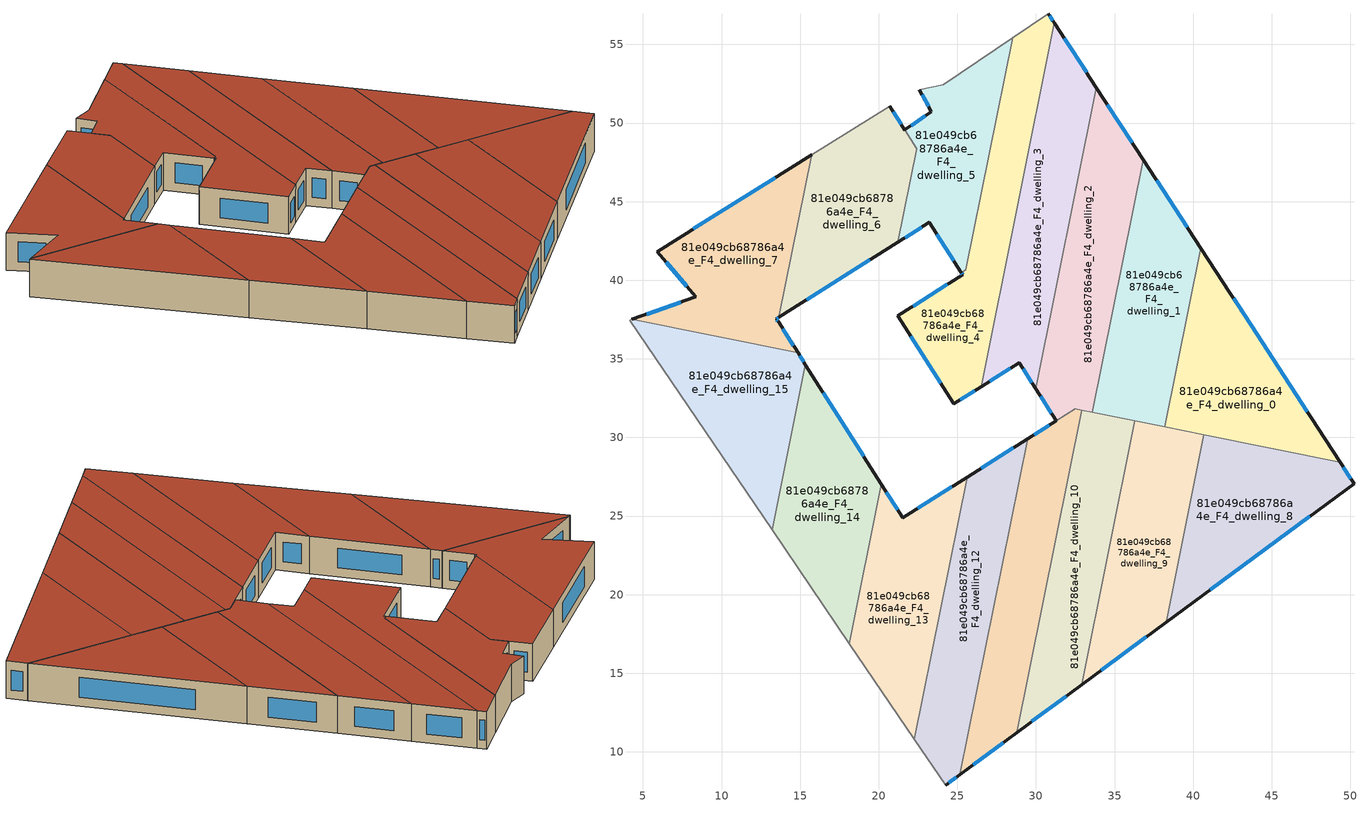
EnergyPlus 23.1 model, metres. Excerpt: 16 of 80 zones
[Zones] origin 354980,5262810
81e049cb68786a4e_F4_dwelling_0
 floor to 81e049cb68786a4e_F3_dwelling_0 (EU_floor_Construction): 40.49,42.04 49.35,28.42 38.2,30.67 z12
 wall outside (EU_wall_Construction): 49.35,28.42 40.49,42.04 z12:15
 wall to 81e049cb68786a4e_F4_dwelling_1 (EU_wall_Construction): 40.49,42.04 38.2,30.67 z12:15
 wall to 81e049cb68786a4e_F4_dwelling_8 (EU_wall_Construction): 40.69,30.17 49.35,28.42 z12:15
 wall to 81e049cb68786a4e_F4_dwelling_9 (EU_wall_Construction): 38.2,30.67 40.69,30.17 z12:15
 window (EU_Window_Construction): 47.27,31.62 42.57,38.84 z12.7:14.3
 roof outside (EU_roof_Construction): 49.35,28.42 40.49,42.04 38.2,30.67 z15
81e049cb68786a4e_F4_dwelling_1
 floor to 81e049cb68786a4e_F3_dwelling_1 (EU_floor_Construction): 36.82,47.68 40.49,42.04 38.2,30.67 33.58,31.6 z12
 wall outside (EU_wall_Construction): 40.49,42.04 36.82,47.68 z12:15
 wall to 81e049cb68786a4e_F4_dwelling_2 (EU_wall_Construction): 36.82,47.68 33.58,31.6 z12:15
 wall to 81e049cb68786a4e_F4_dwelling_10 (EU_wall_Construction): 33.58,31.6 36.29,31.06 z12:15
 wall to 81e049cb68786a4e_F4_dwelling_9 (EU_wall_Construction): 36.29,31.06 38.2,30.67 z12:15
 window (EU_Window_Construction): 39.63,43.36 37.69,46.35 z12.7:14.3
 roof outside (EU_roof_Construction): 38.2,30.67 40.49,42.04 36.82,47.68 33.58,31.6 z15
81e049cb68786a4e_F4_dwelling_10
 floor to 81e049cb68786a4e_F3_dwelling_10 (EU_floor_Construction): 36.29,31.06 32.9,14.27 28.76,11.21 32.9,31.74 z12
 wall outside (EU_wall_Construction): 28.76,11.21 32.9,14.27 z12:15
 wall to 81e049cb68786a4e_F4_dwelling_9 (EU_wall_Construction): 32.9,14.27 36.29,31.06 z12:15
 wall to 81e049cb68786a4e_F4_dwelling_11 (EU_wall_Construction): 32.9,31.74 28.76,11.21 z12:15
 wall to 81e049cb68786a4e_F4_dwelling_2 (EU_wall_Construction): 33.58,31.6 32.9,31.74 z12:15
 window (EU_Window_Construction): 29.74,11.93 31.93,13.55 z12.7:14.3
 roof outside (EU_roof_Construction): 32.9,14.27 36.29,31.06 32.9,31.74 28.76,11.21 z15
81e049cb68786a4e_F4_dwelling_11
 floor to 81e049cb68786a4e_F3_dwelling_11 (EU_floor_Construction): 32.9,31.74 28.76,11.21 25.16,8.55 29.46,29.91 32.5,31.82 z12
 wall outside (EU_wall_Construction): 25.16,8.55 28.76,11.21 / 31.28,31.06 29.46,29.91 z12:15
 wall to 81e049cb68786a4e_F4_dwelling_12 (EU_wall_Construction): 29.46,29.91 25.16,8.55 z12:15
 wall to 81e049cb68786a4e_F4_dwelling_2 (EU_wall_Construction): 32.9,31.74 32.5,31.82 31.29,31.06 z12:15
 window (EU_Window_Construction): 26,9.18 27.92,10.59 / 30.86,30.79 29.89,30.18 z12.7:14.3
 roof outside (EU_roof_Construction): 28.76,11.21 32.9,31.74 32.5,31.82 29.46,29.91 25.16,8.55 z15
81e049cb68786a4e_F4_dwelling_12
 floor to 81e049cb68786a4e_F3_dwelling_12 (EU_floor_Construction): 29.46,29.91 25.16,8.55 24.25,7.88 22.26,10.81 25.62,27.48 z12
 wall outside (EU_wall_Construction): 29.46,29.91 25.62,27.48 / 24.25,7.88 25.16,8.55 z12:15
 wall adiabatic (EU_wall_Construction): 22.26,10.81 24.25,7.88 z12:15
 wall to 81e049cb68786a4e_F4_dwelling_13 (EU_wall_Construction): 25.62,27.48 22.26,10.81 z12:15
 window (EU_Window_Construction): 28.56,29.34 26.52,28.05 / 24.46,8.04 24.94,8.4 z12.7:14.3
 roof outside (EU_roof_Construction): 25.16,8.55 29.46,29.91 25.62,27.48 22.26,10.81 24.25,7.88 z15
81e049cb68786a4e_F4_dwelling_13
 floor to 81e049cb68786a4e_F3_dwelling_13 (EU_floor_Construction): 25.62,27.48 22.26,10.81 18.13,16.89 20.17,27.03 21.52,24.9 z12
 wall outside (EU_wall_Construction): 25.62,27.48 21.52,24.9 20.17,27.03 z12:15
 wall adiabatic (EU_wall_Construction): 18.13,16.89 22.26,10.81 z12:15
 wall to 81e049cb68786a4e_F4_dwelling_14 (EU_wall_Construction): 20.17,27.03 18.13,16.89 z12:15
 window (EU_Window_Construction): 24.66,26.88 22.48,25.5 / 21.2,25.4 20.49,26.53 z12.7:14.3
 roof outside (EU_roof_Construction): 22.26,10.81 25.62,27.48 21.52,24.9 20.17,27.03 18.13,16.89 z15
81e049cb68786a4e_F4_dwelling_14
 floor to 81e049cb68786a4e_F3_dwelling_14 (EU_floor_Construction): 15.34,34.63 20.17,27.03 18.13,16.89 13.22,24.11 z12
 wall outside (EU_wall_Construction): 20.17,27.03 15.34,34.63 z12:15
 wall adiabatic (EU_wall_Construction): 13.22,24.11 18.13,16.89 z12:15
 wall to 81e049cb68786a4e_F4_dwelling_15 (EU_wall_Construction): 15.34,34.63 13.22,24.11 z12:15
 window (EU_Window_Construction): 19.03,28.81 16.47,32.85 z12.7:14.3
 roof outside (EU_roof_Construction): 18.13,16.89 20.17,27.03 15.34,34.63 13.22,24.11 z15
81e049cb68786a4e_F4_dwelling_15
 floor to 81e049cb68786a4e_F3_dwelling_15 (EU_floor_Construction): 14.87,35.38 15.34,34.63 13.22,24.11 4.15,37.46 4.28,37.51 z12
 wall outside (EU_wall_Construction): 15.34,34.63 14.87,35.38 z12:15
 wall adiabatic (EU_wall_Construction): 4.28,37.51 4.15,37.46 13.22,24.11 z12:15
 wall to 81e049cb68786a4e_F4_dwelling_7 (EU_wall_Construction): 14.87,35.38 4.28,37.51 z12:15
 window (EU_Window_Construction): 15.23,34.81 14.98,35.2 z12.7:14.3
 roof outside (EU_roof_Construction): 13.22,24.11 15.34,34.63 14.87,35.38 4.28,37.51 4.15,37.46 z15
81e049cb68786a4e_F4_dwelling_2
 floor to 81e049cb68786a4e_F3_dwelling_2 (EU_floor_Construction): 33.85,52.25 36.82,47.68 33.58,31.6 32.5,31.82 31.29,31.06 29.99,33.1 z12
 wall outside (EU_wall_Construction): 36.82,47.68 33.85,52.25 / 29.99,33.1 31.29,31.06 z12:15
 wall to 81e049cb68786a4e_F4_dwelling_3 (EU_wall_Construction): 33.85,52.25 29.99,33.1 z12:15
 window (EU_Window_Construction): 36.13,48.75 34.55,51.18 / 30.29,32.62 30.98,31.54 z12.7:14.3
 roof outside (EU_roof_Construction): 33.58,31.6 36.82,47.68 33.85,52.25 29.99,33.1 31.29,31.06 32.5,31.82 z15
81e049cb68786a4e_F4_dwelling_3
 floor to 81e049cb68786a4e_F3_dwelling_3 (EU_floor_Construction): 31.17,56.37 33.85,52.25 29.99,33.1 28.94,34.75 26.51,33.22 z12
 wall outside (EU_wall_Construction): 26.51,33.22 28.94,34.75 29.99,33.1 / 33.85,52.25 31.17,56.37 z12:15
 wall to 81e049cb68786a4e_F4_dwelling_4 (EU_wall_Construction): 31.17,56.37 26.51,33.22 z12:15
 window (EU_Window_Construction): 27.08,33.58 28.37,34.39 / 33.22,53.22 31.8,55.4 / 29.19,34.37 29.74,33.49 z12.7:14.3
 roof outside (EU_roof_Construction): 29.99,33.1 33.85,52.25 31.17,56.37 26.51,33.22 28.94,34.75 z15
81e049cb68786a4e_F4_dwelling_4
 floor to 81e049cb68786a4e_F3_dwelling_4 (EU_floor_Construction): 30.79,56.95 31.17,56.37 26.51,33.22 24.78,32.13 21.21,37.75 25.33,40.35 25.25,40.47 25.54,40.66 28.52,55.41 z12
 wall outside (EU_wall_Construction): 25.25,40.47 25.33,40.35 21.21,37.75 24.78,32.13 26.51,33.22 / 31.17,56.37 30.79,56.95 z12:15
 wall to 81e049cb68786a4e_F4_dwelling_5 (EU_wall_Construction): 28.52,55.41 25.54,40.66 25.25,40.47 z12:15
 wall adiabatic (EU_wall_Construction): 30.79,56.95 28.52,55.41 z12:15
 window (EU_Window_Construction): 22.05,36.43 23.94,33.45 / 24.37,39.74 22.18,38.36 / 25.27,40.44 25.31,40.38 / 31.08,56.5 30.88,56.81 / 25.19,32.39 26.1,32.96 z12.7:14.3
 roof outside (EU_roof_Construction): 26.51,33.22 31.17,56.37 30.79,56.95 28.52,55.41 25.54,40.66 25.25,40.47 25.33,40.35 21.21,37.75 24.78,32.13 z15
81e049cb68786a4e_F4_dwelling_5
 floor to 81e049cb68786a4e_F3_dwelling_5 (EU_floor_Construction): 28.52,55.41 25.54,40.66 25.25,40.47 23.22,43.68 21.22,42.42 22.42,48.36 21.66,49.56 23.35,50.73 22.59,52.11 24.12,52.44 z12
 wall outside (EU_wall_Construction): 21.22,42.42 23.22,43.68 25.25,40.47 / 22.59,52.11 23.35,50.73 21.66,49.56 z12:15
 wall adiabatic (EU_wall_Construction): 28.52,55.41 24.12,52.44 22.59,52.11 z12:15
 wall to 81e049cb68786a4e_F4_dwelling_6 (EU_wall_Construction): 21.66,49.56 22.42,48.36 21.22,42.42 z12:15
 window (EU_Window_Construction): 23.69,42.93 24.77,41.23 / 21.69,42.72 22.75,43.38 / 22.95,50.45 22.06,49.83 / 22.77,51.79 23.17,51.05 z12.7:14.3
 roof outside (EU_roof_Construction): 25.54,40.66 28.52,55.41 24.12,52.44 22.59,52.11 23.35,50.73 21.66,49.56 22.42,48.36 21.22,42.42 23.22,43.68 25.25,40.47 z15
81e049cb68786a4e_F4_dwelling_6
 floor to 81e049cb68786a4e_F3_dwelling_6 (EU_floor_Construction): 20.69,51.08 22.42,48.36 21.22,42.42 13.65,37.63 15.73,47.98 z12
 wall outside (EU_wall_Construction): 13.65,37.63 21.22,42.42 / 21.66,49.56 20.69,51.08 z12:15
 wall adiabatic (EU_wall_Construction): 20.69,51.08 15.73,47.98 z12:15
 wall to 81e049cb68786a4e_F4_dwelling_7 (EU_wall_Construction): 15.73,47.98 13.65,37.63 z12:15
 window (EU_Window_Construction): 15.42,38.76 19.44,41.3 / 21.43,49.91 20.91,50.72 z12.7:14.3
 roof outside (EU_roof_Construction): 21.22,42.42 22.42,48.36 20.69,51.08 15.73,47.98 13.65,37.63 z15
81e049cb68786a4e_F4_dwelling_7
 floor to 81e049cb68786a4e_F3_dwelling_7 (EU_floor_Construction): 15.73,47.98 13.65,37.63 13.49,37.54 13.59,37.38 14.87,35.38 4.28,37.51 8.35,38.96 5.9,41.82 z12
 wall outside (EU_wall_Construction): 14.87,35.38 13.59,37.38 13.49,37.54 13.65,37.63 / 15.73,47.98 5.9,41.82 8.35,38.96 4.28,37.51 z12:15
 window (EU_Window_Construction): 14.57,35.85 13.89,36.91 / 7.4,38.62 5.24,37.85 / 6.47,41.15 7.78,39.63 / 13.42,46.53 8.21,43.27 / 13.53,37.56 13.61,37.61 / 13.57,37.42 13.52,37.5 z12.7:14.3
 roof outside (EU_roof_Construction): 14.87,35.38 13.59,37.38 13.49,37.54 13.65,37.63 15.73,47.98 5.9,41.82 8.35,38.96 4.28,37.51 z15
81e049cb68786a4e_F4_dwelling_8
 floor to 81e049cb68786a4e_F3_dwelling_8 (EU_floor_Construction): 49.35,28.42 50.23,27.07 38.28,18.25 40.69,30.17 z12
 wall outside (EU_wall_Construction): 38.28,18.25 50.23,27.07 49.35,28.42 z12:15
 wall to 81e049cb68786a4e_F4_dwelling_9 (EU_wall_Construction): 40.69,30.17 38.28,18.25 z12:15
 window (EU_Window_Construction): 50.02,27.38 49.55,28.1 / 41.09,20.32 47.43,24.99 z12.7:14.3
 roof outside (EU_roof_Construction): 50.23,27.07 49.35,28.42 40.69,30.17 38.28,18.25 z15
81e049cb68786a4e_F4_dwelling_9
 floor to 81e049cb68786a4e_F3_dwelling_9 (EU_floor_Construction): 40.69,30.17 38.28,18.25 32.9,14.27 36.29,31.06 z12
 wall outside (EU_wall_Construction): 32.9,14.27 38.28,18.25 z12:15
 window (EU_Window_Construction): 34.17,15.2 37.02,17.31 z12.7:14.3
 roof outside (EU_roof_Construction): 38.28,18.25 40.69,30.17 36.29,31.06 32.9,14.27 z15
[Building]
EU S2 Campaign: North Axis=0; Terrain=City; Solar Distribution=FullExterior
[Site:Location]
Budapest.Ferenc.Liszt.Intl.AP: Latitude=47.437; Longitude=19.256; Time Zone=1; Elevation=185
[SizingPeriod:WeatherFileDays]
AnnualSizingPeriod: Begin Month=1; Begin Day of Month=1; End Month=12; End Day of Month=31; Day of Week for Start Day=Monday; Use Weather File Daylight Saving Period=No; Use Weather File Rain and Snow Indicators=No
[MATERIAL]
EU_InternalMass_Material: Roughness=MediumRough; Thickness=0.1; Conductivity=1; Density=1800; Specific Heat=900; Thermal Absorptance=0.9; Solar Absorptance=0.7; Visible Absorptance=0.7
[MATERIAL:NOMASS] Roughness=MediumRough; Thermal Absorptance=0.9; Solar Absorptance=0.7; Visible Absorptance=0.7
Name | Thermal Resistance
EU_wall_NoMass | 0.832559
EU_roof_NoMass | 1.39638
EU_floor_NoMass | 0.872794
[WINDOWMATERIAL:SIMPLEGLAZINGSYSTEM]
EU_Window_SimpleGlazing: UFactor=2.79869; Solar Heat Gain Coefficient=0.75; Visible Transmittance=0.75
[CONSTRUCTION]
EU_wall_Construction: EU_wall_NoMass
EU_roof_Construction: EU_roof_NoMass
EU_floor_Construction: EU_floor_NoMass
EU_Window_Construction: EU_Window_SimpleGlazing
EU_InternalMass_Construction: EU_InternalMass_Material
[ZONE] Type=1; Multiplier=1; Ceiling Height=autocalculate; Floor Area=autocalculate; Part of Total Floor Area=Yes
Name | Volume
81e049cb68786a4e_F4_dwelling_0 | 197.77
81e049cb68786a4e_F4_dwelling_1 | 197.769
81e049cb68786a4e_F4_dwelling_10 | 197.166
81e049cb68786a4e_F4_dwelling_11 | 194.323
81e049cb68786a4e_F4_dwelling_12 | 197.228
81e049cb68786a4e_F4_dwelling_13 | 197.223
81e049cb68786a4e_F4_dwelling_14 | 197.202
81e049cb68786a4e_F4_dwelling_15 | 197.227
81e049cb68786a4e_F4_dwelling_2 | 212.4
81e049cb68786a4e_F4_dwelling_3 | 213.936
81e049cb68786a4e_F4_dwelling_4 | 214.728
81e049cb68786a4e_F4_dwelling_5 | 161.262
81e049cb68786a4e_F4_dwelling_6 | 189.762
81e049cb68786a4e_F4_dwelling_7 | 201.99
81e049cb68786a4e_F4_dwelling_8 | 197.217
81e049cb68786a4e_F4_dwelling_9 | 197.232
[INTERNALMASS] Construction=EU_InternalMass_Construction
Name | Zone or ZoneList | Surface Area
81e049cb68786a4e_F4_dwelling_0_EU_InternalMass | 81e049cb68786a4e_F4_dwelling_0 | 65.9235
81e049cb68786a4e_F4_dwelling_1_EU_InternalMass | 81e049cb68786a4e_F4_dwelling_1 | 65.9231
81e049cb68786a4e_F4_dwelling_2_EU_InternalMass | 81e049cb68786a4e_F4_dwelling_2 | 70.8067
81e049cb68786a4e_F4_dwelling_3_EU_InternalMass | 81e049cb68786a4e_F4_dwelling_3 | 71.3118
81e049cb68786a4e_F4_dwelling_4_EU_InternalMass | 81e049cb68786a4e_F4_dwelling_4 | 71.5643
81e049cb68786a4e_F4_dwelling_5_EU_InternalMass | 81e049cb68786a4e_F4_dwelling_5 | 53.7542
81e049cb68786a4e_F4_dwelling_6_EU_InternalMass | 81e049cb68786a4e_F4_dwelling_6 | 63.2546
81e049cb68786a4e_F4_dwelling_7_EU_InternalMass | 81e049cb68786a4e_F4_dwelling_7 | 67.3284
81e049cb68786a4e_F4_dwelling_8_EU_InternalMass | 81e049cb68786a4e_F4_dwelling_8 | 65.7389
81e049cb68786a4e_F4_dwelling_9_EU_InternalMass | 81e049cb68786a4e_F4_dwelling_9 | 65.7439
81e049cb68786a4e_F4_dwelling_10_EU_InternalMass | 81e049cb68786a4e_F4_dwelling_10 | 65.722
81e049cb68786a4e_F4_dwelling_11_EU_InternalMass | 81e049cb68786a4e_F4_dwelling_11 | 64.7736
81e049cb68786a4e_F4_dwelling_12_EU_InternalMass | 81e049cb68786a4e_F4_dwelling_12 | 65.7426
81e049cb68786a4e_F4_dwelling_13_EU_InternalMass | 81e049cb68786a4e_F4_dwelling_13 | 65.7409
81e049cb68786a4e_F4_dwelling_14_EU_InternalMass | 81e049cb68786a4e_F4_dwelling_14 | 65.7341
81e049cb68786a4e_F4_dwelling_15_EU_InternalMass | 81e049cb68786a4e_F4_dwelling_15 | 65.7424
[OTHEREQUIPMENT] Fuel Type=Electricity; Design Level Calculation Method=Watts/Area; Power per Zone Floor Area=1; Fraction Latent=0; Fraction Radiant=0; Fraction Lost=0; Carbon Dioxide Generation Rate=0; EndUse Subcategory=EU_Step8_InternalGains
Name | Zone or ZoneList or Space or SpaceList | Schedule
EU_Step8_InternalGain_81e049cb68786a4e_F4_dwelling_0_f000 | 81e049cb68786a4e_F4_dwelling_0 | EU_Step8_GainSchedule_81e049cb68786a4e_F4_dwelling_0_f000
EU_Step8_InternalGain_81e049cb68786a4e_F4_dwelling_1_f000 | 81e049cb68786a4e_F4_dwelling_1 | EU_Step8_GainSchedule_81e049cb68786a4e_F4_dwelling_1_f000
EU_Step8_InternalGain_81e049cb68786a4e_F4_dwelling_2_f000 | 81e049cb68786a4e_F4_dwelling_2 | EU_Step8_GainSchedule_81e049cb68786a4e_F4_dwelling_2_f000
EU_Step8_InternalGain_81e049cb68786a4e_F4_dwelling_3_f000 | 81e049cb68786a4e_F4_dwelling_3 | EU_Step8_GainSchedule_81e049cb68786a4e_F4_dwelling_3_f000
EU_Step8_InternalGain_81e049cb68786a4e_F4_dwelling_4_f000 | 81e049cb68786a4e_F4_dwelling_4 | EU_Step8_GainSchedule_81e049cb68786a4e_F4_dwelling_4_f000
EU_Step8_InternalGain_81e049cb68786a4e_F4_dwelling_5_f000 | 81e049cb68786a4e_F4_dwelling_5 | EU_Step8_GainSchedule_81e049cb68786a4e_F4_dwelling_5_f000
EU_Step8_InternalGain_81e049cb68786a4e_F4_dwelling_6_f000 | 81e049cb68786a4e_F4_dwelling_6 | EU_Step8_GainSchedule_81e049cb68786a4e_F4_dwelling_6_f000
EU_Step8_InternalGain_81e049cb68786a4e_F4_dwelling_7_f000 | 81e049cb68786a4e_F4_dwelling_7 | EU_Step8_GainSchedule_81e049cb68786a4e_F4_dwelling_7_f000
EU_Step8_InternalGain_81e049cb68786a4e_F4_dwelling_8_f000 | 81e049cb68786a4e_F4_dwelling_8 | EU_Step8_GainSchedule_81e049cb68786a4e_F4_dwelling_8_f000
EU_Step8_InternalGain_81e049cb68786a4e_F4_dwelling_9_f000 | 81e049cb68786a4e_F4_dwelling_9 | EU_Step8_GainSchedule_81e049cb68786a4e_F4_dwelling_9_f000
EU_Step8_InternalGain_81e049cb68786a4e_F4_dwelling_10_f000 | 81e049cb68786a4e_F4_dwelling_10 | EU_Step8_GainSchedule_81e049cb68786a4e_F4_dwelling_10_f000
EU_Step8_InternalGain_81e049cb68786a4e_F4_dwelling_11_f000 | 81e049cb68786a4e_F4_dwelling_11 | EU_Step8_GainSchedule_81e049cb68786a4e_F4_dwelling_11_f000
EU_Step8_InternalGain_81e049cb68786a4e_F4_dwelling_12_f000 | 81e049cb68786a4e_F4_dwelling_12 | EU_Step8_GainSchedule_81e049cb68786a4e_F4_dwelling_12_f000
EU_Step8_InternalGain_81e049cb68786a4e_F4_dwelling_13_f000 | 81e049cb68786a4e_F4_dwelling_13 | EU_Step8_GainSchedule_81e049cb68786a4e_F4_dwelling_13_f000
EU_Step8_InternalGain_81e049cb68786a4e_F4_dwelling_14_f000 | 81e049cb68786a4e_F4_dwelling_14 | EU_Step8_GainSchedule_81e049cb68786a4e_F4_dwelling_14_f000
EU_Step8_InternalGain_81e049cb68786a4e_F4_dwelling_15_f000 | 81e049cb68786a4e_F4_dwelling_15 | EU_Step8_GainSchedule_81e049cb68786a4e_F4_dwelling_15_f000
[ZONEVENTILATION:DESIGNFLOWRATE] Schedule=EU_AlwaysOn; Design Flow Rate Calculation Method=AirChanges/Hour; Air Changes per Hour=0.475469; Ventilation Type=Natural; Fan Pressure Rise=0; Fan Total Efficiency=1; Constant Term Coefficient=1; Temperature Term Coefficient=0; Velocity Term Coefficient=0; Velocity Squared Term Coefficient=0; Minimum Indoor Temperature=-100; Maximum Indoor Temperature=100; Delta Temperature=-100; Minimum Outdoor Temperature=-100; Maximum Outdoor Temperature=100; Maximum Wind Speed=40
Name | Zone or ZoneList or Space or SpaceList
EU_ConstantAir_81e049cb68786a4e_F4_dwelling_0 | 81e049cb68786a4e_F4_dwelling_0
EU_ConstantAir_81e049cb68786a4e_F4_dwelling_1 | 81e049cb68786a4e_F4_dwelling_1
EU_ConstantAir_81e049cb68786a4e_F4_dwelling_2 | 81e049cb68786a4e_F4_dwelling_2
EU_ConstantAir_81e049cb68786a4e_F4_dwelling_3 | 81e049cb68786a4e_F4_dwelling_3
EU_ConstantAir_81e049cb68786a4e_F4_dwelling_4 | 81e049cb68786a4e_F4_dwelling_4
EU_ConstantAir_81e049cb68786a4e_F4_dwelling_5 | 81e049cb68786a4e_F4_dwelling_5
EU_ConstantAir_81e049cb68786a4e_F4_dwelling_6 | 81e049cb68786a4e_F4_dwelling_6
EU_ConstantAir_81e049cb68786a4e_F4_dwelling_7 | 81e049cb68786a4e_F4_dwelling_7
EU_ConstantAir_81e049cb68786a4e_F4_dwelling_8 | 81e049cb68786a4e_F4_dwelling_8
EU_ConstantAir_81e049cb68786a4e_F4_dwelling_9 | 81e049cb68786a4e_F4_dwelling_9
EU_ConstantAir_81e049cb68786a4e_F4_dwelling_10 | 81e049cb68786a4e_F4_dwelling_10
EU_ConstantAir_81e049cb68786a4e_F4_dwelling_11 | 81e049cb68786a4e_F4_dwelling_11
EU_ConstantAir_81e049cb68786a4e_F4_dwelling_12 | 81e049cb68786a4e_F4_dwelling_12
EU_ConstantAir_81e049cb68786a4e_F4_dwelling_13 | 81e049cb68786a4e_F4_dwelling_13
EU_ConstantAir_81e049cb68786a4e_F4_dwelling_14 | 81e049cb68786a4e_F4_dwelling_14
EU_ConstantAir_81e049cb68786a4e_F4_dwelling_15 | 81e049cb68786a4e_F4_dwelling_15
[HVACTEMPLATE:THERMOSTAT] Constant Heating Setpoint=20; Constant Cooling Setpoint=50
EU_HeatOnly_81e049cb68786a4e_F1_dwelling_10; EU_HeatOnly_81e049cb68786a4e_F1_dwelling_11; EU_HeatOnly_81e049cb68786a4e_F1_dwelling_12; EU_HeatOnly_81e049cb68786a4e_F1_dwelling_13; EU_HeatOnly_81e049cb68786a4e_F1_dwelling_14; EU_HeatOnly_81e049cb68786a4e_F1_dwelling_15; EU_HeatOnly_81e049cb68786a4e_F2_dwelling_0; EU_HeatOnly_81e049cb68786a4e_F2_dwelling_1; EU_HeatOnly_81e049cb68786a4e_F2_dwelling_2; EU_HeatOnly_81e049cb68786a4e_F2_dwelling_3; EU_HeatOnly_81e049cb68786a4e_F2_dwelling_4; EU_HeatOnly_81e049cb68786a4e_F2_dwelling_5; EU_HeatOnly_81e049cb68786a4e_F2_dwelling_6; EU_HeatOnly_81e049cb68786a4e_F2_dwelling_7; EU_HeatOnly_81e049cb68786a4e_F2_dwelling_8; EU_HeatOnly_81e049cb68786a4e_F2_dwelling_9; EU_HeatOnly_81e049cb68786a4e_F2_dwelling_10; EU_HeatOnly_81e049cb68786a4e_F2_dwelling_11; EU_HeatOnly_81e049cb68786a4e_F2_dwelling_12; EU_HeatOnly_81e049cb68786a4e_F2_dwelling_13; EU_HeatOnly_81e049cb68786a4e_F2_dwelling_14; EU_HeatOnly_81e049cb68786a4e_F2_dwelling_15; EU_HeatOnly_81e049cb68786a4e_F3_dwelling_0; EU_HeatOnly_81e049cb68786a4e_F3_dwelling_1; EU_HeatOnly_81e049cb68786a4e_F3_dwelling_2; EU_HeatOnly_81e049cb68786a4e_F3_dwelling_3; EU_HeatOnly_81e049cb68786a4e_F3_dwelling_4; EU_HeatOnly_81e049cb68786a4e_F3_dwelling_5; EU_HeatOnly_81e049cb68786a4e_F3_dwelling_6; EU_HeatOnly_81e049cb68786a4e_F3_dwelling_7; EU_HeatOnly_81e049cb68786a4e_F3_dwelling_8; EU_HeatOnly_81e049cb68786a4e_F3_dwelling_9; EU_HeatOnly_81e049cb68786a4e_F3_dwelling_10; EU_HeatOnly_81e049cb68786a4e_F3_dwelling_11; EU_HeatOnly_81e049cb68786a4e_F3_dwelling_12; EU_HeatOnly_81e049cb68786a4e_F3_dwelling_13; EU_HeatOnly_81e049cb68786a4e_F3_dwelling_14; EU_HeatOnly_81e049cb68786a4e_F3_dwelling_15; EU_HeatOnly_81e049cb68786a4e_F4_dwelling_0; EU_HeatOnly_81e049cb68786a4e_F4_dwelling_1; EU_HeatOnly_81e049cb68786a4e_F4_dwelling_2; EU_HeatOnly_81e049cb68786a4e_F4_dwelling_3; EU_HeatOnly_81e049cb68786a4e_F4_dwelling_4; EU_HeatOnly_81e049cb68786a4e_F4_dwelling_5; EU_HeatOnly_81e049cb68786a4e_F4_dwelling_6; EU_HeatOnly_81e049cb68786a4e_F4_dwelling_7; EU_HeatOnly_81e049cb68786a4e_F4_dwelling_8; EU_HeatOnly_81e049cb68786a4e_F4_dwelling_9; EU_HeatOnly_81e049cb68786a4e_F4_dwelling_10; EU_HeatOnly_81e049cb68786a4e_F4_dwelling_11; EU_HeatOnly_81e049cb68786a4e_F4_dwelling_12; EU_HeatOnly_81e049cb68786a4e_F4_dwelling_13; EU_HeatOnly_81e049cb68786a4e_F4_dwelling_14; EU_HeatOnly_81e049cb68786a4e_F4_dwelling_15
[HVACTEMPLATE:ZONE:IDEALLOADSAIRSYSTEM] System Availability Schedule=EU_AlwaysOn; Maximum Heating Supply Air Temperature=50; Minimum Cooling Supply Air Temperature=13; Maximum Heating Supply Air Humidity Ratio=0.0156; Minimum Cooling Supply Air Humidity Ratio=0.0077; Heating Limit=NoLimit; Cooling Limit=NoLimit; Heating Availability Schedule=EU_AlwaysOn; Cooling Availability Schedule=EU_CoolingOff; Dehumidification Control Type=ConstantSensibleHeatRatio; Cooling Sensible Heat Ratio=0.7; Dehumidification Setpoint=60; Humidification Control Type=None; Humidification Setpoint=30; Outdoor Air Method=None; Outdoor Air Flow Rate per Person=0.00944; Outdoor Air Flow Rate per Zone Floor Area=0; Outdoor Air Flow Rate per Zone=0; Demand Controlled Ventilation Type=None; Outdoor Air Economizer Type=NoEconomizer; Heat Recovery Type=None; Sensible Heat Recovery Effectiveness=0.7; Latent Heat Recovery Effectiveness=0.65
Name | Template Thermostat
81e049cb68786a4e_F4_dwelling_0 | EU_HeatOnly_81e049cb68786a4e_F4_dwelling_0
81e049cb68786a4e_F4_dwelling_1 | EU_HeatOnly_81e049cb68786a4e_F4_dwelling_1
81e049cb68786a4e_F4_dwelling_2 | EU_HeatOnly_81e049cb68786a4e_F4_dwelling_2
81e049cb68786a4e_F4_dwelling_3 | EU_HeatOnly_81e049cb68786a4e_F4_dwelling_3
81e049cb68786a4e_F4_dwelling_4 | EU_HeatOnly_81e049cb68786a4e_F4_dwelling_4
81e049cb68786a4e_F4_dwelling_5 | EU_HeatOnly_81e049cb68786a4e_F4_dwelling_5
81e049cb68786a4e_F4_dwelling_6 | EU_HeatOnly_81e049cb68786a4e_F4_dwelling_6
81e049cb68786a4e_F4_dwelling_7 | EU_HeatOnly_81e049cb68786a4e_F4_dwelling_7
81e049cb68786a4e_F4_dwelling_8 | EU_HeatOnly_81e049cb68786a4e_F4_dwelling_8
81e049cb68786a4e_F4_dwelling_9 | EU_HeatOnly_81e049cb68786a4e_F4_dwelling_9
81e049cb68786a4e_F4_dwelling_10 | EU_HeatOnly_81e049cb68786a4e_F4_dwelling_10
81e049cb68786a4e_F4_dwelling_11 | EU_HeatOnly_81e049cb68786a4e_F4_dwelling_11
81e049cb68786a4e_F4_dwelling_12 | EU_HeatOnly_81e049cb68786a4e_F4_dwelling_12
81e049cb68786a4e_F4_dwelling_13 | EU_HeatOnly_81e049cb68786a4e_F4_dwelling_13
81e049cb68786a4e_F4_dwelling_14 | EU_HeatOnly_81e049cb68786a4e_F4_dwelling_14
81e049cb68786a4e_F4_dwelling_15 | EU_HeatOnly_81e049cb68786a4e_F4_dwelling_15
[SIZING:ZONE] Zone Cooling Design Supply Air Temperature Input Method=SupplyAirTemperature; Zone Cooling Design Supply Air Temperature=13; Zone Heating Design Supply Air Temperature Input Method=SupplyAirTemperature; Zone Heating Design Supply Air Temperature=50; Zone Cooling Design Supply Air Humidity Ratio=0.008; Zone Heating Design Supply Air Humidity Ratio=0.008; Cooling Design Air Flow Method=DesignDay; Cooling Design Air Flow Rate=0; Cooling Minimum Air Flow per Zone Floor Area=0.000762; Cooling Minimum Air Flow=0; Cooling Minimum Air Flow Fraction=0.2; Heating Design Air Flow Method=DesignDay; Heating Design Air Flow Rate=0; Heating Maximum Air Flow per Zone Floor Area=0.002032; Heating Maximum Air Flow=0.141576; Heating Maximum Air Flow Fraction=0.3; Account for Dedicated Outdoor Air System=No; Dedicated Outdoor Air System Control Strategy=NeutralSupplyAir; Dedicated Outdoor Air Low Setpoint Temperature for Design=autosize; Dedicated Outdoor Air High Setpoint Temperature for Design=autosize; Zone Load Sizing Method=Sensible Load Only No Latent Load; Zone Latent Cooling Design Supply Air Humidity Ratio Input Method=HumidityRatioDifference; Zone Cooling Design Supply Air Humidity Ratio Difference=0.005; Zone Latent Heating Design Supply Air Humidity Ratio Input Method=HumidityRatioDifference; Zone Humidification Design Supply Air Humidity Ratio Difference=0.005
81e049cb68786a4e_F4_dwelling_0; 81e049cb68786a4e_F4_dwelling_1; 81e049cb68786a4e_F4_dwelling_2; 81e049cb68786a4e_F4_dwelling_3; 81e049cb68786a4e_F4_dwelling_4; 81e049cb68786a4e_F4_dwelling_5; 81e049cb68786a4e_F4_dwelling_6; 81e049cb68786a4e_F4_dwelling_7; 81e049cb68786a4e_F4_dwelling_8; 81e049cb68786a4e_F4_dwelling_9; 81e049cb68786a4e_F4_dwelling_10; 81e049cb68786a4e_F4_dwelling_11; 81e049cb68786a4e_F4_dwelling_12; 81e049cb68786a4e_F4_dwelling_13; 81e049cb68786a4e_F4_dwelling_14; 81e049cb68786a4e_F4_dwelling_15
[SCHEDULE:CONSTANT]
Name | Hourly Value
EU_AlwaysOn | 1
EU_CoolingOff | 0
[SCHEDULE:FILE] Column Number=1; Rows to Skip at Top=0; Number of Hours of Data=8760; Column Separator=Comma; Interpolate to Timestep=No; Minutes per Item=60; Adjust Schedule for Daylight Savings=Yes
Name | File
EU_Step8_GainSchedule_81e049cb68786a4e_F4_dwelling_0_f000 | ../../schedules/81e049cb68786a4e/81e049cb68786a4e_F4_dwelling_0_f000_gain.csv
EU_Step8_GainSchedule_81e049cb68786a4e_F4_dwelling_1_f000 | ../../schedules/81e049cb68786a4e/81e049cb68786a4e_F4_dwelling_1_f000_gain.csv
EU_Step8_GainSchedule_81e049cb68786a4e_F4_dwelling_2_f000 | ../../schedules/81e049cb68786a4e/81e049cb68786a4e_F4_dwelling_2_f000_gain.csv
EU_Step8_GainSchedule_81e049cb68786a4e_F4_dwelling_3_f000 | ../../schedules/81e049cb68786a4e/81e049cb68786a4e_F4_dwelling_3_f000_gain.csv
EU_Step8_GainSchedule_81e049cb68786a4e_F4_dwelling_4_f000 | ../../schedules/81e049cb68786a4e/81e049cb68786a4e_F4_dwelling_4_f000_gain.csv
EU_Step8_GainSchedule_81e049cb68786a4e_F4_dwelling_5_f000 | ../../schedules/81e049cb68786a4e/81e049cb68786a4e_F4_dwelling_5_f000_gain.csv
EU_Step8_GainSchedule_81e049cb68786a4e_F4_dwelling_6_f000 | ../../schedules/81e049cb68786a4e/81e049cb68786a4e_F4_dwelling_6_f000_gain.csv
EU_Step8_GainSchedule_81e049cb68786a4e_F4_dwelling_7_f000 | ../../schedules/81e049cb68786a4e/81e049cb68786a4e_F4_dwelling_7_f000_gain.csv
EU_Step8_GainSchedule_81e049cb68786a4e_F4_dwelling_8_f000 | ../../schedules/81e049cb68786a4e/81e049cb68786a4e_F4_dwelling_8_f000_gain.csv
EU_Step8_GainSchedule_81e049cb68786a4e_F4_dwelling_9_f000 | ../../schedules/81e049cb68786a4e/81e049cb68786a4e_F4_dwelling_9_f000_gain.csv
EU_Step8_GainSchedule_81e049cb68786a4e_F4_dwelling_10_f000 | ../../schedules/81e049cb68786a4e/81e049cb68786a4e_F4_dwelling_10_f000_gain.csv
EU_Step8_GainSchedule_81e049cb68786a4e_F4_dwelling_11_f000 | ../../schedules/81e049cb68786a4e/81e049cb68786a4e_F4_dwelling_11_f000_gain.csv
EU_Step8_GainSchedule_81e049cb68786a4e_F4_dwelling_12_f000 | ../../schedules/81e049cb68786a4e/81e049cb68786a4e_F4_dwelling_12_f000_gain.csv
EU_Step8_GainSchedule_81e049cb68786a4e_F4_dwelling_13_f000 | ../../schedules/81e049cb68786a4e/81e049cb68786a4e_F4_dwelling_13_f000_gain.csv
EU_Step8_GainSchedule_81e049cb68786a4e_F4_dwelling_14_f000 | ../../schedules/81e049cb68786a4e/81e049cb68786a4e_F4_dwelling_14_f000_gain.csv
EU_Step8_GainSchedule_81e049cb68786a4e_F4_dwelling_15_f000 | ../../schedules/81e049cb68786a4e/81e049cb68786a4e_F4_dwelling_15_f000_gain.csv
